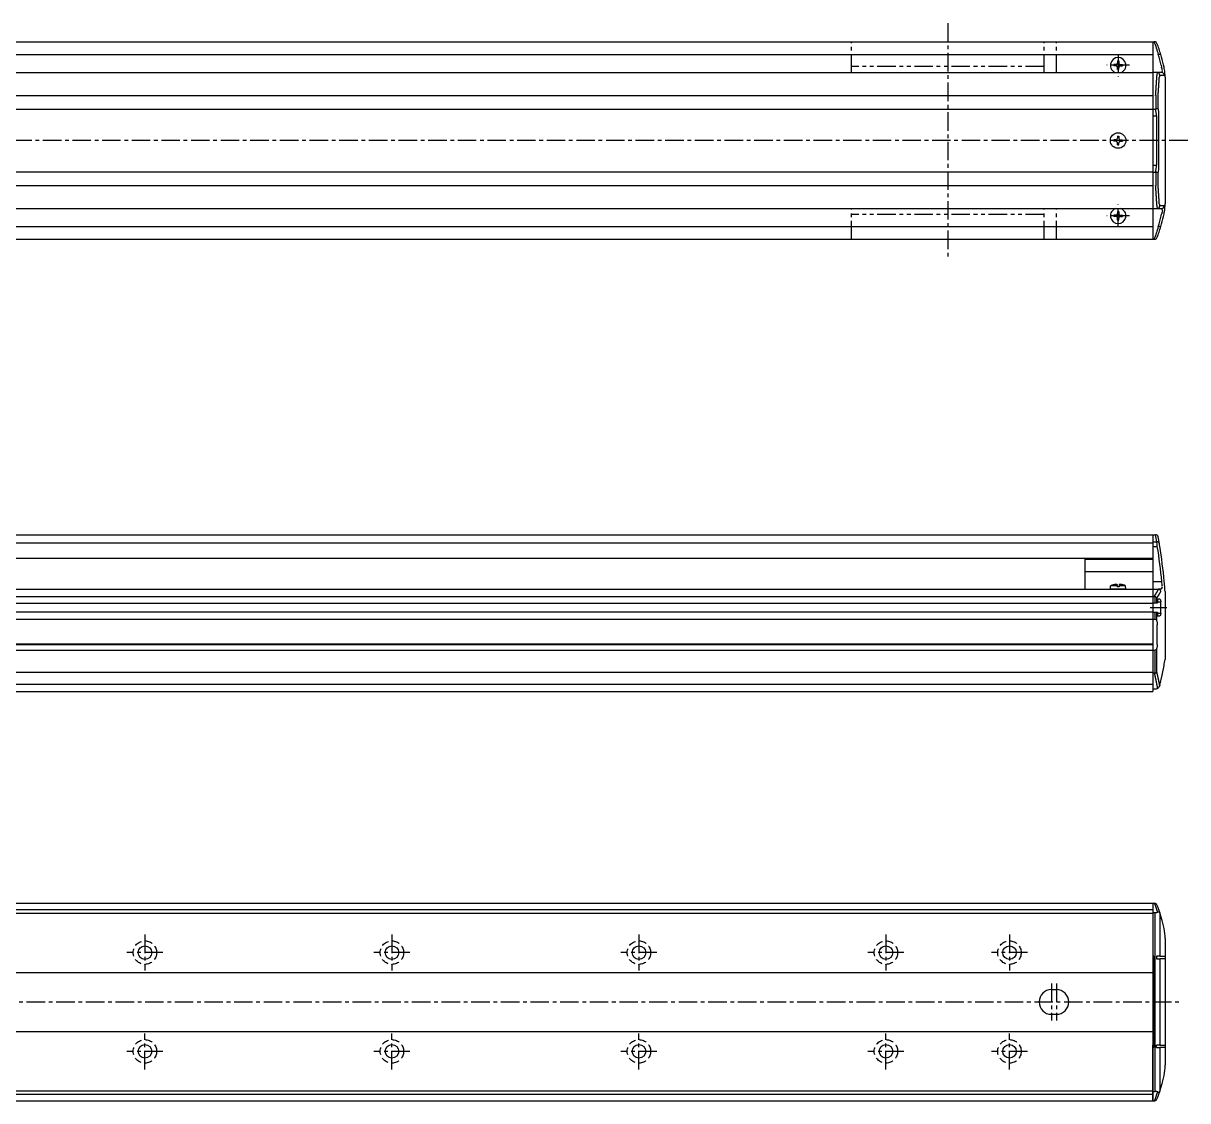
# Model space of a CAD drawing. Extents: x -693 to 250, y 35 to 506.
# Drawn here: x -221.7 to 249.7, y 69.3 to 505.8 of the extents above; entities that cross this region are included whole.
import ezdxf

# ---------------------------------------------------------------- set-up
doc = ezdxf.new("R2010")
doc.units = 0
for name, pattern in [('CENTER', [12, 7.5, -1.5, 1.5, -1.5]), ('DASHED', [4.5, 3, -1.5]), ('PHANTOM', [15, 7.5, -1.5, 1.5, -1.5, 1.5, -1.5])]:
    doc.linetypes.add(name, pattern=pattern)
doc.layers.get('0').update_dxf_attribs({"linetype": 'CONTINUOUS'})
doc.layers.add('CENTER', color=1, linetype='CENTER')

msp = doc.modelspace()

# ---------------------------------------------------------------- linework, layer by layer
at = {"color": 7, "linetype": 'CONTINUOUS'}
for p, q in [((-504.42, 498.26), (235.58, 498.26)), ((235.58, 498.26), (235.58, 418.26)), ((235.58, 498.26), (236.16, 498.26)), ((236.36, 498.26), (236.16, 498.26)), ((-258.42, 493.06), (235.58, 493.06)), ((221.33, 490.51), (221.33, 489.76)), ((221.33, 490.51), (221.83, 490.51)), ((221.83, 490.51), (221.83, 489.76)), ((237.97, 493.09), (237.82, 493.07)), ((-504.42, 485.76), (235.58, 485.76)), ((-258.42, 485.76), (235.58, 485.76)), ((219.83, 489.01), (219.83, 488.51)), ((220.58, 489.01), (219.83, 489.01)), ((220.58, 488.51), (219.83, 488.51)), ((221.33, 487.01), (221.33, 487.77)), ((221.33, 487.01), (221.83, 487.01)), ((221.83, 487.01), (221.83, 487.77)), ((222.57, 489.01), (223.33, 489.01)), ((222.57, 488.51), (223.33, 488.51)), ((223.33, 489.01), (223.33, 488.51)), ((239.25, 485.76), (235.58, 485.76)), ((238.97, 488.76), (239.18, 488.03)), ((240.16, 487.99), (239.94, 488.98)), ((240.48, 485.88), (240.48, 485.89)), ((238.41, 484.76), (240.24, 484.76)), ((240.58, 483.91), (240.58, 432.61)), ((-504.42, 476.53), (235.58, 476.53)), ((236.76, 476.51), (236.77, 476.51)), ((236.77, 476.51), (236.77, 471.02)), ((237.75, 471.6), (237.75, 476.34)), ((-504.42, 471), (235.58, 471)), ((235.58, 471.01), (236.66, 471.01)), ((235.58, 468.26), (237.09, 468.26)), ((236.77, 471.02), (236.66, 471.01)), ((237.09, 468.26), (237.09, 448.26)), ((238.08, 448.26), (238.08, 468.26)), ((219.83, 458.51), (219.83, 458.01)), ((220.58, 458.51), (219.83, 458.51)), ((220.58, 458.01), (219.83, 458.01)), ((221.33, 460.01), (221.33, 459.26)), ((221.33, 460.01), (221.83, 460.01)), ((221.33, 456.51), (221.33, 457.27)), ((221.83, 460.01), (221.83, 459.26)), ((221.83, 456.51), (221.83, 457.27)), ((222.57, 458.51), (223.33, 458.51)), ((222.57, 458.01), (223.33, 458.01)), ((223.33, 458.51), (223.33, 458.01)), ((221.33, 456.51), (221.83, 456.51)), ((235.58, 448.26), (237.09, 448.26)), ((-504.42, 445.53), (235.58, 445.53)), ((235.58, 445.51), (236.66, 445.51)), ((236.66, 445.51), (236.77, 445.51)), ((236.77, 445.51), (236.77, 440.01)), ((237.75, 440.19), (237.75, 444.92)), ((-504.42, 439.99), (235.58, 439.99)), ((236.77, 440.01), (236.76, 440.01)), ((-502.42, 430.76), (237.58, 430.76)), ((-258.42, 430.76), (235.58, 430.76)), ((221.33, 429.51), (221.33, 428.76)), ((221.33, 429.51), (221.83, 429.51)), ((221.83, 429.51), (221.83, 428.76)), ((235.58, 430.76), (239.25, 430.76)), ((240.24, 431.76), (238.41, 431.76)), ((240.48, 430.64), (240.48, 430.65)), ((219.83, 428.01), (219.83, 427.51)), ((220.58, 428.01), (219.83, 428.01)), ((220.58, 427.51), (219.83, 427.51)), ((221.33, 426.01), (221.33, 426.77)), ((221.33, 426.01), (221.83, 426.01)), ((221.83, 426.01), (221.83, 426.77)), ((222.57, 428.01), (223.33, 428.01)), ((222.57, 427.51), (223.33, 427.51)), ((223.33, 428.01), (223.33, 427.51)), ((238.97, 427.76), (239.18, 428.5)), ((239.94, 427.54), (240.16, 428.54)), ((-258.42, 423.46), (235.58, 423.46)), ((237.97, 423.44), (237.82, 423.46)), ((-504.42, 418.26), (235.58, 418.26)), ((235.58, 418.26), (236.16, 418.26)), ((236.16, 418.26), (236.36, 418.26)), ((-258.42, 298.59), (235.58, 298.59)), ((235.58, 298.59), (235.58, 236.09)), ((235.58, 298.59), (235.58, 289.09)), ((235.58, 298.59), (236.76, 298.59)), ((235.58, 298.59), (235.58, 289.09)), ((236.77, 298.59), (236.76, 298.59)), ((-258.42, 295.23), (235.58, 295.23)), ((235.58, 295.7), (237.27, 295.7)), ((235.58, 293.82), (237.43, 293.82)), ((-258.42, 289.09), (235.58, 289.09)), ((208.08, 289.09), (208.08, 276.59)), ((208.08, 288.62), (235.58, 288.62)), ((208.08, 283.63), (235.58, 283.63)), ((221.18, 278.48), (221.18, 277.49)), ((221.98, 278.48), (221.98, 277.49)), ((235.58, 279.59), (239.25, 279.59)), ((-504.42, 276.59), (235.58, 276.59)), ((-504.42, 273.59), (235.58, 273.59)), ((218.43, 276.59), (218.54, 277.89)), ((224.73, 276.59), (218.43, 276.59)), ((221.18, 277.89), (218.54, 277.89)), ((221.98, 277.49), (221.18, 277.49)), ((224.61, 277.89), (221.98, 277.89)), ((224.73, 276.59), (224.61, 277.89)), ((235.58, 276.59), (237.82, 276.59)), ((235.58, 276.59), (235.58, 235.09)), ((235.58, 273.59), (236.16, 273.59)), ((236.16, 273.59), (236.36, 273.57)), ((236.36, 273.57), (236.36, 270.99)), ((238.97, 276.59), (237.82, 276.59)), ((237.82, 276.59), (237.97, 276.58)), ((239.18, 276.68), (238.97, 276.59)), ((240.48, 276.91), (240.48, 276.89)), ((240.58, 275.59), (240.58, 248.09)), ((-504.42, 270.84), (235.58, 270.84)), ((235.58, 270.99), (237.55, 270.99)), ((237.29, 270.99), (237.29, 273.01)), ((238.49, 272.44), (237.55, 272.44)), ((237.55, 272.44), (237.55, 270.99)), ((237.55, 271.44), (238.81, 271.44)), ((238.81, 266.74), (238.81, 271.44)), ((-504.42, 267.34), (235.58, 267.34)), ((-504.42, 264.32), (235.58, 264.32)), ((235.58, 267.19), (237.55, 267.19)), ((235.58, 264.32), (236.36, 264.32)), ((236.36, 267.19), (236.36, 264.32)), ((237.29, 263.52), (237.29, 267.19)), ((237.55, 267.19), (237.55, 265.74)), ((237.55, 266.74), (238.81, 266.74)), ((237.55, 265.74), (238.49, 265.74)), ((237.43, 254.09), (237.43, 262.09)), ((-504.42, 254.39), (235.58, 254.39)), ((-504.42, 254.09), (235.58, 254.09)), ((-504.42, 251.85), (235.58, 251.85)), ((235.58, 251.85), (236.36, 251.85)), ((236.36, 251.85), (236.36, 242.59)), ((237.29, 242.85), (237.29, 252.65)), ((-504.42, 242.85), (235.58, 242.85)), ((235.58, 242.59), (236.31, 242.59)), ((236.36, 242.59), (236.31, 242.59)), ((-504.42, 238.09), (235.58, 238.09)), ((235.58, 236.09), (236.52, 236.09)), ((238.47, 237.62), (238.43, 237.48)), ((-504.42, 235.09), (235.58, 235.09)), ((-504.42, 149.3), (235.58, 149.3)), ((-504.42, 146.7), (235.58, 146.7)), ((235.58, 149.3), (235.58, 69.3)), ((235.58, 149.3), (235.58, 126.85)), ((235.58, 149.3), (236.31, 149.3)), ((236.31, 149.3), (236.36, 149.3)), ((-504.42, 145.3), (235.58, 145.3)), ((235.58, 145.55), (236.52, 145.55)), ((236.52, 73.05), (236.52, 145.55)), ((238.43, 145.51), (238.47, 145.38)), ((238.47, 145.38), (238.47, 127.8)), ((240.58, 134.95), (240.58, 83.65)), ((236.03, 127.8), (235.58, 127.8)), ((236.03, 127.8), (236.03, 90.8)), ((238.47, 127.8), (237.08, 127.8)), ((237.08, 127.8), (237.08, 126.8)), ((238.47, 127.8), (240.41, 127.8)), ((240.41, 127.8), (240.58, 127.75)), ((235.58, 126.85), (236.03, 126.85)), ((237.08, 126.8), (238.47, 126.8)), ((238.47, 126.8), (238.47, 91.8)), ((240.41, 126.8), (238.47, 126.8)), ((240.58, 126.74), (240.41, 126.8)), ((-504.42, 121.3), (235.58, 121.3)), ((194.58, 114.3), (196.58, 114.3)), ((194.58, 104.3), (196.58, 104.3)), ((-504.42, 97.3), (235.58, 97.3)), ((236.03, 91.76), (235.58, 91.75)), ((235.58, 69.3), (235.58, 91.75)), ((236.03, 90.8), (235.58, 90.8)), ((238.47, 91.8), (237.08, 91.8)), ((237.08, 90.8), (237.08, 91.8)), ((237.08, 90.8), (238.47, 90.8)), ((238.47, 91.8), (240.41, 91.8)), ((238.47, 90.8), (238.47, 73.22)), ((240.41, 90.8), (238.47, 90.8)), ((240.41, 91.8), (240.58, 91.86)), ((240.58, 90.86), (240.41, 90.8)), ((-504.42, 73.3), (235.58, 73.3)), ((-504.42, 71.9), (235.58, 71.9)), ((235.58, 73.05), (236.52, 73.05)), ((238.47, 73.22), (238.43, 73.09)), ((-504.42, 69.3), (235.58, 69.3)), ((235.58, 69.3), (236.31, 69.3)), ((236.36, 69.3), (236.31, 69.3))]:
    msp.add_line(p, q, dxfattribs=at)
at = {"color": 3, "linetype": 'PHANTOM'}
for p, q in [((113.58, 485.76), (113.58, 498.26)), ((191.58, 485.76), (191.58, 498.26)), ((196.58, 485.76), (196.58, 498.26)), ((191.58, 488.26), (113.58, 488.26)), ((113.58, 418.26), (113.58, 430.76)), ((191.58, 418.26), (191.58, 430.76)), ((196.58, 418.26), (196.58, 430.76)), ((191.58, 428.26), (113.58, 428.26))]:
    msp.add_line(p, q, dxfattribs=at)
at = {"color": 7, "linetype": 'CONTINUOUS'}
for points in [[(238.86, 493.09), (238.86, 493.09), (238.85, 493.11), (238.74, 493.17), (238.54, 493.18), (238.28, 493.15), (237.97, 493.09)], [(239.48, 486.57), (239.39, 487.13), (239.18, 488.03)], [(239.48, 429.96), (239.39, 429.4), (239.18, 428.5)], [(238.86, 423.44), (238.86, 423.44), (238.85, 423.42), (238.74, 423.36), (238.54, 423.35), (238.28, 423.38), (237.97, 423.44)], [(237.43, 293.82), (237.39, 294.24), (237.34, 294.87), (237.3, 295.37), (237.27, 295.7)], [(239.18, 276.68), (239.39, 277.07), (239.48, 277.54)], [(238.49, 272.44), (238.5, 272.44), (238.61, 272.37), (238.7, 272.2), (238.76, 271.96), (238.8, 271.66), (238.81, 271.44)], [(238.81, 266.74), (238.81, 266.64), (238.78, 266.32), (238.72, 266.03), (238.63, 265.83), (238.52, 265.74), (238.49, 265.74)], [(237.29, 263.52), (237.37, 263.03), (237.43, 262.09)], [(237.43, 254.09), (237.41, 253.54), (237.29, 252.65)], [(238.47, 237.62), (239.38, 241.71), (240.16, 245.67)], [(238.43, 145.51), (238.38, 145.61), (238.23, 145.74), (237.98, 145.8), (237.58, 145.73)], [(240.16, 139.03), (239.38, 142.3), (238.47, 145.38)], [(238.47, 73.22), (239.38, 76.31), (240.16, 79.58)], [(237.58, 72.88), (237.79, 72.82), (238.1, 72.82), (238.32, 72.92), (238.43, 73.09)]]:
    msp.add_lwpolyline(points, dxfattribs=at)
for points in [[(236.76, 476.51, 0), (236.76, 476.58, 0), (236.77, 476.64, 0), (236.77, 476.7, 0), (236.77, 476.76, 0), (236.78, 476.82, 0), (236.78, 476.89, 0), (236.79, 476.95, 0), (236.79, 477.01, 0), (236.79, 477.07, 0), (236.8, 477.13, 0), (236.8, 477.19, 0), (236.81, 477.26, 0), (236.81, 477.32, 0), (236.82, 477.38, 0), (236.82, 477.44, 0), (236.82, 477.5, 0), (236.83, 477.57, 0), (236.83, 477.63, 0), (236.84, 477.69, 0), (236.84, 477.75, 0), (236.84, 477.81, 0), (236.85, 477.88, 0), (236.85, 477.94, 0), (236.86, 478, 0), (236.86, 478.06, 0), (236.87, 478.12, 0), (236.87, 478.19, 0), (236.87, 478.25, 0), (236.88, 478.31, 0), (236.88, 478.37, 0), (236.89, 478.43, 0), (236.89, 478.5, 0), (236.89, 478.56, 0), (236.9, 478.62, 0), (236.9, 478.68, 0), (236.91, 478.74, 0), (236.91, 478.81, 0), (236.91, 478.87, 0), (236.92, 478.93, 0), (236.92, 478.99, 0), (236.93, 479.05, 0), (236.93, 479.12, 0), (236.94, 479.18, 0), (236.94, 479.24, 0), (236.94, 479.3, 0), (236.95, 479.36, 0), (236.95, 479.42, 0), (236.96, 479.49, 0), (236.96, 479.55, 0), (236.96, 479.61, 0), (236.97, 479.67, 0), (236.97, 479.74, 0), (236.97, 479.8, 0), (236.98, 479.86, 0), (236.98, 479.92, 0), (236.99, 479.98, 0), (236.99, 480.05, 0), (237, 480.11, 0), (237, 480.17, 0), (237, 480.23, 0), (237.01, 480.29, 0), (237.01, 480.36, 0), (237.01, 480.42, 0), (237.02, 480.48, 0), (237.02, 480.54, 0), (237.03, 480.6, 0), (237.03, 480.67, 0), (237.03, 480.73, 0), (237.04, 480.79, 0), (237.04, 480.85, 0), (237.05, 480.91, 0), (237.05, 480.98, 0), (237.06, 481.04, 0), (237.06, 481.1, 0), (237.06, 481.16, 0), (237.07, 481.22, 0), (237.07, 481.29, 0), (237.07, 481.35, 0), (237.08, 481.41, 0), (237.08, 481.47, 0), (237.09, 481.53, 0), (237.09, 481.59, 0), (237.09, 481.66, 0), (237.1, 481.72, 0), (237.1, 481.78, 0), (237.11, 481.84, 0), (237.11, 481.9, 0), (237.11, 481.97, 0), (237.12, 482.03, 0), (237.12, 482.09, 0), (237.13, 482.15, 0), (237.13, 482.21, 0), (237.13, 482.28, 0), (237.14, 482.34, 0), (237.14, 482.4, 0), (237.15, 482.46, 0), (237.15, 482.52, 0), (237.15, 482.59, 0), (237.16, 482.65, 0), (237.16, 482.71, 0), (237.16, 482.77, 0), (237.17, 482.83, 0), (237.17, 482.9, 0), (237.18, 482.96, 0), (237.18, 483.02, 0), (237.19, 483.08, 0), (237.19, 483.14, 0), (237.19, 483.21, 0), (237.2, 483.27, 0), (237.2, 483.33, 0), (237.2, 483.39, 0), (237.21, 483.45, 0), (237.21, 483.52, 0), (237.22, 483.58, 0), (237.22, 483.64, 0), (237.22, 483.7, 0), (237.23, 483.77, 0), (237.23, 483.83, 0), (237.24, 483.89, 0), (237.24, 483.95, 0), (237.24, 484.01, 0), (237.25, 484.08, 0), (237.25, 484.14, 0), (237.25, 484.2, 0), (237.26, 484.26, 0), (237.26, 484.32, 0), (237.27, 484.39, 0), (237.27, 484.45, 0)], [(237.75, 476.34, 0), (237.76, 476.4, 0), (237.76, 476.46, 0), (237.76, 476.52, 0), (237.77, 476.58, 0), (237.77, 476.64, 0), (237.78, 476.7, 0), (237.78, 476.76, 0), (237.78, 476.82, 0), (237.79, 476.88, 0), (237.79, 476.94, 0), (237.8, 477, 0), (237.8, 477.06, 0), (237.81, 477.13, 0), (237.81, 477.19, 0), (237.81, 477.25, 0), (237.82, 477.31, 0), (237.82, 477.37, 0), (237.83, 477.43, 0), (237.83, 477.49, 0), (237.83, 477.55, 0), (237.84, 477.61, 0), (237.84, 477.67, 0), (237.85, 477.73, 0), (237.85, 477.79, 0), (237.85, 477.85, 0), (237.86, 477.91, 0), (237.86, 477.97, 0), (237.87, 478.04, 0), (237.87, 478.1, 0), (237.87, 478.16, 0), (237.88, 478.22, 0), (237.88, 478.28, 0), (237.89, 478.34, 0), (237.89, 478.4, 0), (237.89, 478.46, 0), (237.9, 478.52, 0), (237.9, 478.58, 0), (237.91, 478.64, 0), (237.91, 478.7, 0), (237.91, 478.76, 0), (237.92, 478.82, 0), (237.92, 478.88, 0), (237.93, 478.94, 0), (237.93, 479.01, 0), (237.93, 479.07, 0), (237.94, 479.13, 0), (237.94, 479.19, 0), (237.95, 479.25, 0), (237.95, 479.31, 0), (237.95, 479.37, 0), (237.96, 479.43, 0), (237.96, 479.49, 0), (237.97, 479.55, 0), (237.97, 479.61, 0), (237.97, 479.67, 0), (237.98, 479.73, 0), (237.98, 479.8, 0), (237.99, 479.86, 0), (237.99, 479.92, 0), (237.99, 479.98, 0), (238, 480.04, 0), (238, 480.1, 0), (238, 480.16, 0), (238.01, 480.22, 0), (238.01, 480.28, 0), (238.02, 480.34, 0), (238.02, 480.4, 0), (238.03, 480.46, 0), (238.03, 480.52, 0), (238.03, 480.58, 0), (238.04, 480.64, 0), (238.04, 480.7, 0), (238.04, 480.77, 0), (238.05, 480.83, 0), (238.05, 480.89, 0), (238.06, 480.95, 0), (238.06, 481.01, 0), (238.06, 481.07, 0), (238.07, 481.13, 0), (238.07, 481.19, 0), (238.08, 481.25, 0), (238.08, 481.31, 0), (238.08, 481.37, 0), (238.09, 481.43, 0), (238.09, 481.49, 0), (238.09, 481.55, 0), (238.1, 481.62, 0), (238.1, 481.68, 0), (238.11, 481.74, 0), (238.11, 481.8, 0), (238.12, 481.86, 0), (238.12, 481.92, 0), (238.12, 481.98, 0), (238.13, 482.04, 0), (238.13, 482.1, 0), (238.13, 482.16, 0), (238.14, 482.22, 0), (238.14, 482.28, 0), (238.15, 482.35, 0), (238.15, 482.4, 0), (238.15, 482.47, 0), (238.16, 482.53, 0), (238.16, 482.59, 0), (238.16, 482.65, 0), (238.17, 482.71, 0), (238.17, 482.77, 0), (238.18, 482.83, 0), (238.18, 482.89, 0), (238.18, 482.95, 0), (238.19, 483.01, 0), (238.19, 483.07, 0), (238.19, 483.13, 0), (238.2, 483.19, 0), (238.2, 483.26, 0), (238.21, 483.32, 0), (238.21, 483.38, 0), (238.21, 483.44, 0), (238.22, 483.5, 0), (238.22, 483.56, 0), (238.23, 483.62, 0), (238.23, 483.68, 0), (238.23, 483.74, 0), (238.24, 483.8, 0), (238.24, 483.86, 0), (238.25, 483.92, 0), (238.25, 483.99, 0), (238.25, 484.05, 0), (238.26, 484.11, 0)], [(237.27, 432.08, 0), (237.27, 432.14, 0), (237.26, 432.2, 0), (237.26, 432.27, 0), (237.25, 432.33, 0), (237.25, 432.39, 0), (237.25, 432.45, 0), (237.24, 432.51, 0), (237.24, 432.58, 0), (237.24, 432.64, 0), (237.23, 432.7, 0), (237.23, 432.76, 0), (237.22, 432.82, 0), (237.22, 432.89, 0), (237.22, 432.95, 0), (237.21, 433.01, 0), (237.21, 433.07, 0), (237.2, 433.13, 0), (237.2, 433.2, 0), (237.2, 433.26, 0), (237.19, 433.32, 0), (237.19, 433.38, 0), (237.19, 433.44, 0), (237.18, 433.51, 0), (237.18, 433.57, 0), (237.17, 433.63, 0), (237.17, 433.69, 0), (237.16, 433.76, 0), (237.16, 433.82, 0), (237.16, 433.88, 0), (237.15, 433.94, 0), (237.15, 434, 0), (237.15, 434.07, 0), (237.14, 434.13, 0), (237.14, 434.19, 0), (237.13, 434.25, 0), (237.13, 434.31, 0), (237.13, 434.38, 0), (237.12, 434.44, 0), (237.12, 434.5, 0), (237.11, 434.56, 0), (237.11, 434.62, 0), (237.11, 434.69, 0), (237.1, 434.75, 0), (237.1, 434.81, 0), (237.09, 434.87, 0), (237.09, 434.93, 0), (237.09, 435, 0), (237.08, 435.06, 0), (237.08, 435.12, 0), (237.07, 435.18, 0), (237.07, 435.24, 0), (237.07, 435.31, 0), (237.06, 435.37, 0), (237.06, 435.43, 0), (237.06, 435.49, 0), (237.05, 435.55, 0), (237.05, 435.62, 0), (237.04, 435.68, 0), (237.04, 435.74, 0), (237.03, 435.8, 0), (237.03, 435.86, 0), (237.03, 435.93, 0), (237.02, 435.99, 0), (237.02, 436.05, 0), (237.01, 436.11, 0), (237.01, 436.17, 0), (237.01, 436.24, 0), (237, 436.3, 0), (237, 436.36, 0), (237, 436.42, 0), (236.99, 436.48, 0), (236.99, 436.55, 0), (236.98, 436.61, 0), (236.98, 436.67, 0), (236.97, 436.73, 0), (236.97, 436.79, 0), (236.97, 436.86, 0), (236.96, 436.92, 0), (236.96, 436.98, 0), (236.96, 437.04, 0), (236.95, 437.1, 0), (236.95, 437.17, 0), (236.94, 437.23, 0), (236.94, 437.29, 0), (236.94, 437.35, 0), (236.93, 437.41, 0), (236.93, 437.48, 0), (236.92, 437.54, 0), (236.92, 437.6, 0), (236.91, 437.66, 0), (236.91, 437.72, 0), (236.91, 437.79, 0), (236.9, 437.85, 0), (236.9, 437.91, 0), (236.89, 437.97, 0), (236.89, 438.03, 0), (236.89, 438.1, 0), (236.88, 438.16, 0), (236.88, 438.22, 0), (236.87, 438.28, 0), (236.87, 438.34, 0), (236.87, 438.4, 0), (236.86, 438.47, 0), (236.86, 438.53, 0), (236.85, 438.59, 0), (236.85, 438.65, 0), (236.84, 438.71, 0), (236.84, 438.78, 0), (236.84, 438.84, 0), (236.83, 438.9, 0), (236.83, 438.96, 0), (236.82, 439.02, 0), (236.82, 439.09, 0), (236.82, 439.15, 0), (236.81, 439.21, 0), (236.81, 439.27, 0), (236.8, 439.33, 0), (236.8, 439.39, 0), (236.79, 439.46, 0), (236.79, 439.52, 0), (236.79, 439.58, 0), (236.78, 439.64, 0), (236.78, 439.7, 0), (236.77, 439.77, 0), (236.77, 439.83, 0), (236.77, 439.89, 0), (236.76, 439.95, 0), (236.76, 440.01, 0)], [(238.26, 432.42, 0), (238.25, 432.48, 0), (238.25, 432.54, 0), (238.25, 432.61, 0), (238.24, 432.66, 0), (238.24, 432.73, 0), (238.23, 432.79, 0), (238.23, 432.85, 0), (238.23, 432.91, 0), (238.22, 432.97, 0), (238.22, 433.03, 0), (238.21, 433.09, 0), (238.21, 433.15, 0), (238.21, 433.21, 0), (238.2, 433.27, 0), (238.2, 433.33, 0), (238.19, 433.39, 0), (238.19, 433.45, 0), (238.19, 433.52, 0), (238.18, 433.58, 0), (238.18, 433.64, 0), (238.18, 433.7, 0), (238.17, 433.76, 0), (238.17, 433.82, 0), (238.16, 433.88, 0), (238.16, 433.94, 0), (238.16, 434, 0), (238.15, 434.06, 0), (238.15, 434.12, 0), (238.15, 434.18, 0), (238.14, 434.25, 0), (238.14, 434.31, 0), (238.13, 434.37, 0), (238.13, 434.43, 0), (238.13, 434.49, 0), (238.12, 434.55, 0), (238.12, 434.61, 0), (238.12, 434.67, 0), (238.11, 434.73, 0), (238.11, 434.79, 0), (238.1, 434.85, 0), (238.1, 434.91, 0), (238.09, 434.97, 0), (238.09, 435.03, 0), (238.09, 435.1, 0), (238.08, 435.16, 0), (238.08, 435.22, 0), (238.08, 435.28, 0), (238.07, 435.34, 0), (238.07, 435.4, 0), (238.06, 435.46, 0), (238.06, 435.52, 0), (238.06, 435.58, 0), (238.05, 435.64, 0), (238.05, 435.7, 0), (238.04, 435.76, 0), (238.04, 435.82, 0), (238.04, 435.88, 0), (238.03, 435.94, 0), (238.03, 436, 0), (238.03, 436.07, 0), (238.02, 436.13, 0), (238.02, 436.19, 0), (238.01, 436.25, 0), (238.01, 436.31, 0), (238, 436.37, 0), (238, 436.43, 0), (238, 436.49, 0), (237.99, 436.55, 0), (237.99, 436.61, 0), (237.99, 436.67, 0), (237.98, 436.73, 0), (237.98, 436.79, 0), (237.97, 436.85, 0), (237.97, 436.92, 0), (237.97, 436.98, 0), (237.96, 437.04, 0), (237.96, 437.1, 0), (237.95, 437.16, 0), (237.95, 437.22, 0), (237.95, 437.28, 0), (237.94, 437.34, 0), (237.94, 437.4, 0), (237.93, 437.46, 0), (237.93, 437.52, 0), (237.93, 437.58, 0), (237.92, 437.64, 0), (237.92, 437.7, 0), (237.91, 437.76, 0), (237.91, 437.83, 0), (237.91, 437.89, 0), (237.9, 437.95, 0), (237.9, 438.01, 0), (237.89, 438.07, 0), (237.89, 438.13, 0), (237.89, 438.19, 0), (237.88, 438.25, 0), (237.88, 438.31, 0), (237.87, 438.37, 0), (237.87, 438.43, 0), (237.87, 438.49, 0), (237.86, 438.55, 0), (237.86, 438.61, 0), (237.85, 438.68, 0), (237.85, 438.74, 0), (237.85, 438.8, 0), (237.84, 438.86, 0), (237.84, 438.92, 0), (237.83, 438.98, 0), (237.83, 439.04, 0), (237.83, 439.1, 0), (237.82, 439.16, 0), (237.82, 439.22, 0), (237.81, 439.28, 0), (237.81, 439.34, 0), (237.81, 439.4, 0), (237.8, 439.46, 0), (237.8, 439.52, 0), (237.79, 439.58, 0), (237.79, 439.64, 0), (237.78, 439.71, 0), (237.78, 439.77, 0), (237.78, 439.83, 0), (237.77, 439.89, 0), (237.77, 439.95, 0), (237.76, 440.01, 0), (237.76, 440.07, 0), (237.76, 440.13, 0), (237.75, 440.19, 0)], [(221.18, 278.48, 0), (221.16, 278.48, 0), (221.13, 278.48, 0), (221.11, 278.47, 0), (221.09, 278.47, 0), (221.07, 278.47, 0), (221.05, 278.47, 0), (221.03, 278.47, 0), (221.01, 278.47, 0), (220.99, 278.46, 0), (220.97, 278.46, 0), (220.94, 278.46, 0), (220.92, 278.46, 0), (220.9, 278.46, 0), (220.88, 278.46, 0), (220.86, 278.45, 0), (220.84, 278.45, 0), (220.82, 278.45, 0), (220.8, 278.45, 0), (220.78, 278.45, 0), (220.75, 278.44, 0), (220.73, 278.44, 0), (220.71, 278.44, 0), (220.69, 278.44, 0), (220.67, 278.44, 0), (220.65, 278.43, 0), (220.63, 278.43, 0), (220.61, 278.43, 0), (220.59, 278.43, 0), (220.56, 278.42, 0), (220.54, 278.42, 0), (220.52, 278.42, 0), (220.5, 278.41, 0), (220.48, 278.41, 0), (220.46, 278.41, 0), (220.44, 278.4, 0), (220.42, 278.4, 0), (220.4, 278.4, 0), (220.38, 278.4, 0), (220.35, 278.39, 0), (220.33, 278.39, 0), (220.31, 278.39, 0), (220.29, 278.38, 0), (220.27, 278.38, 0), (220.25, 278.38, 0), (220.23, 278.37, 0), (220.21, 278.37, 0), (220.19, 278.37, 0), (220.17, 278.36, 0), (220.15, 278.36, 0), (220.12, 278.35, 0), (220.1, 278.35, 0), (220.08, 278.35, 0), (220.06, 278.34, 0), (220.04, 278.34, 0), (220.02, 278.33, 0), (220, 278.33, 0), (219.98, 278.32, 0), (219.96, 278.32, 0), (219.94, 278.32, 0), (219.92, 278.31, 0), (219.9, 278.31, 0), (219.88, 278.3, 0), (219.85, 278.3, 0), (219.83, 278.29, 0), (219.81, 278.29, 0), (219.79, 278.29, 0), (219.77, 278.28, 0), (219.75, 278.27, 0), (219.73, 278.27, 0), (219.71, 278.26, 0), (219.69, 278.26, 0), (219.67, 278.25, 0), (219.65, 278.25, 0), (219.63, 278.25, 0), (219.61, 278.24, 0), (219.59, 278.24, 0), (219.57, 278.23, 0), (219.54, 278.22, 0), (219.53, 278.22, 0), (219.5, 278.21, 0), (219.48, 278.21, 0), (219.46, 278.2, 0), (219.44, 278.2, 0), (219.42, 278.19, 0), (219.4, 278.19, 0), (219.38, 278.18, 0), (219.36, 278.17, 0), (219.34, 278.17, 0), (219.32, 278.16, 0), (219.3, 278.15, 0), (219.28, 278.15, 0), (219.26, 278.14, 0), (219.24, 278.14, 0), (219.22, 278.13, 0), (219.2, 278.12, 0), (219.18, 278.12, 0), (219.16, 278.11, 0), (219.14, 278.11, 0), (219.12, 278.1, 0), (219.1, 278.09, 0), (219.08, 278.09, 0), (219.06, 278.08, 0), (219.04, 278.07, 0), (219.02, 278.06, 0), (219, 278.06, 0), (218.98, 278.05, 0), (218.96, 278.05, 0), (218.94, 278.04, 0), (218.92, 278.03, 0), (218.9, 278.02, 0), (218.88, 278.02, 0), (218.86, 278.01, 0), (218.84, 278, 0), (218.82, 278, 0), (218.8, 277.99, 0), (218.78, 277.98, 0), (218.76, 277.97, 0), (218.74, 277.96, 0), (218.72, 277.96, 0), (218.7, 277.95, 0), (218.68, 277.94, 0), (218.66, 277.93, 0), (218.64, 277.93, 0), (218.62, 277.92, 0), (218.6, 277.91, 0), (218.58, 277.9, 0), (218.56, 277.89, 0), (218.54, 277.89, 0)], [(224.61, 277.89, 0), (224.59, 277.89, 0), (224.57, 277.9, 0), (224.55, 277.91, 0), (224.53, 277.92, 0), (224.51, 277.93, 0), (224.5, 277.93, 0), (224.47, 277.94, 0), (224.46, 277.95, 0), (224.44, 277.96, 0), (224.42, 277.96, 0), (224.4, 277.97, 0), (224.38, 277.98, 0), (224.36, 277.99, 0), (224.34, 278, 0), (224.32, 278, 0), (224.3, 278.01, 0), (224.28, 278.02, 0), (224.26, 278.02, 0), (224.24, 278.03, 0), (224.22, 278.04, 0), (224.2, 278.05, 0), (224.18, 278.05, 0), (224.16, 278.06, 0), (224.14, 278.06, 0), (224.12, 278.07, 0), (224.1, 278.08, 0), (224.08, 278.09, 0), (224.06, 278.09, 0), (224.04, 278.1, 0), (224.02, 278.11, 0), (224, 278.11, 0), (223.97, 278.12, 0), (223.96, 278.12, 0), (223.94, 278.13, 0), (223.91, 278.14, 0), (223.89, 278.14, 0), (223.87, 278.15, 0), (223.85, 278.15, 0), (223.83, 278.16, 0), (223.81, 278.17, 0), (223.79, 278.17, 0), (223.77, 278.18, 0), (223.75, 278.19, 0), (223.73, 278.19, 0), (223.71, 278.2, 0), (223.69, 278.2, 0), (223.67, 278.21, 0), (223.65, 278.21, 0), (223.63, 278.22, 0), (223.61, 278.22, 0), (223.59, 278.23, 0), (223.57, 278.24, 0), (223.55, 278.24, 0), (223.53, 278.25, 0), (223.51, 278.25, 0), (223.49, 278.25, 0), (223.47, 278.26, 0), (223.44, 278.26, 0), (223.42, 278.27, 0), (223.4, 278.27, 0), (223.38, 278.28, 0), (223.36, 278.29, 0), (223.34, 278.29, 0), (223.32, 278.29, 0), (223.3, 278.3, 0), (223.28, 278.3, 0), (223.26, 278.31, 0), (223.24, 278.31, 0), (223.22, 278.32, 0), (223.2, 278.32, 0), (223.18, 278.32, 0), (223.15, 278.33, 0), (223.13, 278.33, 0), (223.11, 278.34, 0), (223.09, 278.34, 0), (223.07, 278.35, 0), (223.05, 278.35, 0), (223.03, 278.35, 0), (223.01, 278.36, 0), (222.99, 278.36, 0), (222.97, 278.37, 0), (222.95, 278.37, 0), (222.93, 278.37, 0), (222.9, 278.38, 0), (222.88, 278.38, 0), (222.86, 278.38, 0), (222.84, 278.39, 0), (222.82, 278.39, 0), (222.8, 278.39, 0), (222.78, 278.4, 0), (222.76, 278.4, 0), (222.74, 278.4, 0), (222.72, 278.4, 0), (222.69, 278.41, 0), (222.67, 278.41, 0), (222.65, 278.41, 0), (222.63, 278.42, 0), (222.61, 278.42, 0), (222.59, 278.42, 0), (222.57, 278.43, 0), (222.55, 278.43, 0), (222.53, 278.43, 0), (222.5, 278.43, 0), (222.48, 278.44, 0), (222.46, 278.44, 0), (222.44, 278.44, 0), (222.42, 278.44, 0), (222.4, 278.44, 0), (222.38, 278.45, 0), (222.36, 278.45, 0), (222.34, 278.45, 0), (222.31, 278.45, 0), (222.29, 278.45, 0), (222.27, 278.46, 0), (222.25, 278.46, 0), (222.23, 278.46, 0), (222.21, 278.46, 0), (222.19, 278.46, 0), (222.17, 278.46, 0), (222.15, 278.47, 0), (222.12, 278.47, 0), (222.1, 278.47, 0), (222.08, 278.47, 0), (222.06, 278.47, 0), (222.04, 278.47, 0), (222.02, 278.48, 0), (222, 278.48, 0), (221.98, 278.48, 0)], [(236.16, 273.59, 0), (236.18, 273.61, 0), (236.19, 273.63, 0), (236.21, 273.66, 0), (236.22, 273.68, 0), (236.24, 273.7, 0), (236.26, 273.73, 0), (236.27, 273.75, 0), (236.29, 273.77, 0), (236.3, 273.79, 0), (236.32, 273.82, 0), (236.34, 273.84, 0), (236.35, 273.86, 0), (236.37, 273.89, 0), (236.38, 273.91, 0), (236.4, 273.93, 0), (236.41, 273.95, 0), (236.43, 273.98, 0), (236.44, 274, 0), (236.46, 274.02, 0), (236.47, 274.05, 0), (236.49, 274.07, 0), (236.51, 274.09, 0), (236.52, 274.12, 0), (236.54, 274.14, 0), (236.55, 274.16, 0), (236.57, 274.19, 0), (236.58, 274.21, 0), (236.6, 274.23, 0), (236.61, 274.26, 0), (236.63, 274.28, 0), (236.64, 274.3, 0), (236.66, 274.32, 0), (236.67, 274.35, 0), (236.69, 274.37, 0), (236.7, 274.39, 0), (236.72, 274.42, 0), (236.73, 274.44, 0), (236.75, 274.46, 0), (236.76, 274.49, 0), (236.78, 274.51, 0), (236.79, 274.53, 0), (236.81, 274.56, 0), (236.82, 274.58, 0), (236.84, 274.6, 0), (236.85, 274.63, 0), (236.87, 274.65, 0), (236.88, 274.67, 0), (236.9, 274.7, 0), (236.91, 274.72, 0), (236.92, 274.74, 0), (236.94, 274.77, 0), (236.95, 274.79, 0), (236.97, 274.81, 0), (236.98, 274.84, 0), (237, 274.86, 0), (237.01, 274.88, 0), (237.03, 274.91, 0), (237.04, 274.93, 0), (237.05, 274.95, 0), (237.07, 274.98, 0), (237.08, 275, 0), (237.1, 275.02, 0), (237.11, 275.05, 0), (237.12, 275.07, 0), (237.14, 275.09, 0), (237.15, 275.12, 0), (237.17, 275.14, 0), (237.18, 275.16, 0), (237.19, 275.19, 0), (237.21, 275.21, 0), (237.22, 275.23, 0), (237.24, 275.26, 0), (237.25, 275.28, 0), (237.26, 275.3, 0), (237.28, 275.33, 0), (237.29, 275.35, 0), (237.31, 275.37, 0), (237.32, 275.4, 0), (237.33, 275.42, 0), (237.35, 275.44, 0), (237.36, 275.47, 0), (237.37, 275.49, 0), (237.39, 275.51, 0), (237.4, 275.54, 0), (237.41, 275.56, 0), (237.43, 275.58, 0), (237.44, 275.61, 0), (237.46, 275.63, 0), (237.47, 275.65, 0), (237.48, 275.68, 0), (237.5, 275.7, 0), (237.51, 275.73, 0), (237.52, 275.75, 0), (237.53, 275.77, 0), (237.55, 275.8, 0), (237.56, 275.82, 0), (237.57, 275.84, 0), (237.59, 275.87, 0), (237.6, 275.89, 0), (237.61, 275.91, 0), (237.63, 275.94, 0), (237.64, 275.96, 0), (237.65, 275.99, 0), (237.66, 276.01, 0), (237.68, 276.03, 0), (237.69, 276.06, 0), (237.7, 276.08, 0), (237.72, 276.1, 0), (237.73, 276.13, 0), (237.74, 276.15, 0), (237.75, 276.17, 0), (237.77, 276.2, 0), (237.78, 276.22, 0), (237.79, 276.25, 0), (237.81, 276.27, 0), (237.82, 276.29, 0), (237.83, 276.32, 0), (237.84, 276.34, 0), (237.86, 276.36, 0), (237.87, 276.39, 0), (237.88, 276.41, 0), (237.89, 276.43, 0), (237.91, 276.46, 0), (237.92, 276.48, 0), (237.93, 276.5, 0), (237.94, 276.53, 0), (237.96, 276.55, 0), (237.97, 276.58, 0)], [(237.29, 273.01, 0), (237.3, 273.03, 0), (237.32, 273.05, 0), (237.33, 273.07, 0), (237.34, 273.09, 0), (237.36, 273.11, 0), (237.37, 273.13, 0), (237.39, 273.15, 0), (237.4, 273.17, 0), (237.41, 273.19, 0), (237.43, 273.21, 0), (237.44, 273.23, 0), (237.45, 273.25, 0), (237.47, 273.27, 0), (237.48, 273.29, 0), (237.49, 273.31, 0), (237.51, 273.33, 0), (237.52, 273.35, 0), (237.53, 273.37, 0), (237.55, 273.39, 0), (237.56, 273.41, 0), (237.57, 273.43, 0), (237.59, 273.45, 0), (237.6, 273.47, 0), (237.61, 273.49, 0), (237.63, 273.51, 0), (237.64, 273.53, 0), (237.65, 273.55, 0), (237.66, 273.57, 0), (237.68, 273.59, 0), (237.69, 273.61, 0), (237.7, 273.63, 0), (237.72, 273.65, 0), (237.73, 273.67, 0), (237.74, 273.69, 0), (237.76, 273.71, 0), (237.77, 273.73, 0), (237.78, 273.75, 0), (237.79, 273.77, 0), (237.81, 273.79, 0), (237.82, 273.81, 0), (237.83, 273.83, 0), (237.85, 273.85, 0), (237.86, 273.87, 0), (237.87, 273.89, 0), (237.88, 273.91, 0), (237.9, 273.93, 0), (237.91, 273.95, 0), (237.92, 273.97, 0), (237.93, 273.99, 0), (237.95, 274.01, 0), (237.96, 274.03, 0), (237.97, 274.05, 0), (237.99, 274.07, 0), (238, 274.09, 0), (238.01, 274.11, 0), (238.02, 274.13, 0), (238.03, 274.15, 0), (238.05, 274.17, 0), (238.06, 274.19, 0), (238.07, 274.21, 0), (238.08, 274.23, 0), (238.1, 274.25, 0), (238.11, 274.27, 0), (238.12, 274.29, 0), (238.13, 274.31, 0), (238.15, 274.33, 0), (238.16, 274.35, 0), (238.17, 274.37, 0), (238.18, 274.39, 0), (238.19, 274.41, 0), (238.21, 274.43, 0), (238.22, 274.45, 0), (238.23, 274.47, 0), (238.24, 274.49, 0), (238.25, 274.51, 0), (238.27, 274.53, 0), (238.28, 274.55, 0), (238.29, 274.57, 0), (238.3, 274.59, 0), (238.31, 274.61, 0), (238.33, 274.63, 0), (238.34, 274.65, 0), (238.35, 274.67, 0), (238.36, 274.69, 0), (238.37, 274.71, 0), (238.38, 274.73, 0), (238.4, 274.75, 0), (238.41, 274.77, 0), (238.42, 274.79, 0), (238.43, 274.81, 0), (238.44, 274.83, 0), (238.46, 274.86, 0), (238.47, 274.88, 0), (238.48, 274.89, 0), (238.49, 274.92, 0), (238.5, 274.94, 0), (238.51, 274.96, 0), (238.53, 274.98, 0), (238.54, 275, 0), (238.55, 275.02, 0), (238.56, 275.04, 0), (238.57, 275.06, 0), (238.58, 275.08, 0), (238.59, 275.1, 0), (238.6, 275.12, 0), (238.62, 275.14, 0), (238.63, 275.16, 0), (238.64, 275.18, 0), (238.65, 275.2, 0), (238.66, 275.22, 0), (238.67, 275.24, 0), (238.68, 275.26, 0), (238.69, 275.28, 0), (238.71, 275.3, 0), (238.72, 275.32, 0), (238.73, 275.34, 0), (238.74, 275.36, 0), (238.75, 275.38, 0), (238.76, 275.4, 0), (238.77, 275.42, 0), (238.78, 275.44, 0), (238.79, 275.46, 0), (238.81, 275.49, 0), (238.82, 275.5, 0), (238.83, 275.53, 0), (238.84, 275.55, 0), (238.85, 275.57, 0), (238.86, 275.59, 0)], [(237.59, 236.39, 0), (237.58, 236.44, 0), (237.57, 236.49, 0), (237.56, 236.54, 0), (237.55, 236.59, 0), (237.54, 236.64, 0), (237.53, 236.69, 0), (237.52, 236.74, 0), (237.51, 236.78, 0), (237.5, 236.83, 0), (237.49, 236.88, 0), (237.48, 236.93, 0), (237.47, 236.98, 0), (237.47, 237.03, 0), (237.46, 237.08, 0), (237.45, 237.13, 0), (237.44, 237.18, 0), (237.43, 237.22, 0), (237.42, 237.27, 0), (237.41, 237.32, 0), (237.4, 237.37, 0), (237.39, 237.42, 0), (237.38, 237.47, 0), (237.37, 237.52, 0), (237.36, 237.56, 0), (237.35, 237.61, 0), (237.34, 237.66, 0), (237.33, 237.71, 0), (237.32, 237.76, 0), (237.31, 237.81, 0), (237.31, 237.86, 0), (237.3, 237.91, 0), (237.29, 237.96, 0), (237.28, 238, 0), (237.27, 238.05, 0), (237.26, 238.1, 0), (237.25, 238.15, 0), (237.24, 238.2, 0), (237.23, 238.25, 0), (237.22, 238.29, 0), (237.21, 238.34, 0), (237.2, 238.39, 0), (237.19, 238.44, 0), (237.18, 238.49, 0), (237.17, 238.54, 0), (237.16, 238.59, 0), (237.15, 238.64, 0), (237.14, 238.68, 0), (237.13, 238.73, 0), (237.12, 238.78, 0), (237.11, 238.83, 0), (237.1, 238.88, 0), (237.09, 238.93, 0), (237.08, 238.97, 0), (237.07, 239.02, 0), (237.06, 239.07, 0), (237.05, 239.12, 0), (237.04, 239.17, 0), (237.03, 239.22, 0), (237.02, 239.27, 0), (237.01, 239.31, 0), (237, 239.36, 0), (236.99, 239.41, 0), (236.98, 239.46, 0), (236.97, 239.51, 0), (236.96, 239.56, 0), (236.95, 239.6, 0), (236.94, 239.65, 0), (236.93, 239.7, 0), (236.92, 239.75, 0), (236.91, 239.8, 0), (236.9, 239.85, 0), (236.89, 239.9, 0), (236.88, 239.94, 0), (236.87, 239.99, 0), (236.86, 240.04, 0), (236.85, 240.09, 0), (236.84, 240.14, 0), (236.83, 240.19, 0), (236.82, 240.23, 0), (236.81, 240.28, 0), (236.8, 240.33, 0), (236.79, 240.38, 0), (236.78, 240.43, 0), (236.77, 240.47, 0), (236.76, 240.52, 0), (236.75, 240.57, 0), (236.74, 240.62, 0), (236.73, 240.67, 0), (236.72, 240.72, 0), (236.71, 240.76, 0), (236.7, 240.81, 0), (236.69, 240.86, 0), (236.68, 240.91, 0), (236.67, 240.96, 0), (236.66, 241, 0), (236.65, 241.05, 0), (236.64, 241.1, 0), (236.63, 241.15, 0), (236.62, 241.2, 0), (236.61, 241.24, 0), (236.59, 241.29, 0), (236.59, 241.34, 0), (236.57, 241.39, 0), (236.56, 241.44, 0), (236.55, 241.49, 0), (236.54, 241.53, 0), (236.53, 241.58, 0), (236.52, 241.63, 0), (236.51, 241.68, 0), (236.5, 241.72, 0), (236.49, 241.77, 0), (236.48, 241.82, 0), (236.47, 241.87, 0), (236.46, 241.92, 0), (236.45, 241.97, 0), (236.44, 242.01, 0), (236.43, 242.06, 0), (236.41, 242.11, 0), (236.4, 242.16, 0), (236.39, 242.2, 0), (236.38, 242.25, 0), (236.37, 242.3, 0), (236.36, 242.35, 0), (236.35, 242.4, 0), (236.34, 242.44, 0), (236.33, 242.49, 0), (236.32, 242.54, 0), (236.31, 242.59, 0)], [(238.43, 237.48, 0), (238.42, 237.52, 0), (238.41, 237.56, 0), (238.4, 237.6, 0), (238.39, 237.65, 0), (238.38, 237.69, 0), (238.38, 237.73, 0), (238.37, 237.77, 0), (238.36, 237.82, 0), (238.35, 237.86, 0), (238.34, 237.9, 0), (238.34, 237.94, 0), (238.33, 237.99, 0), (238.32, 238.03, 0), (238.31, 238.07, 0), (238.3, 238.11, 0), (238.29, 238.16, 0), (238.28, 238.2, 0), (238.28, 238.24, 0), (238.27, 238.28, 0), (238.26, 238.32, 0), (238.25, 238.37, 0), (238.24, 238.41, 0), (238.23, 238.45, 0), (238.23, 238.49, 0), (238.22, 238.54, 0), (238.21, 238.58, 0), (238.2, 238.62, 0), (238.19, 238.66, 0), (238.18, 238.71, 0), (238.18, 238.75, 0), (238.17, 238.79, 0), (238.16, 238.83, 0), (238.15, 238.87, 0), (238.14, 238.92, 0), (238.13, 238.96, 0), (238.12, 239, 0), (238.12, 239.04, 0), (238.11, 239.09, 0), (238.1, 239.13, 0), (238.09, 239.17, 0), (238.08, 239.21, 0), (238.07, 239.25, 0), (238.06, 239.3, 0), (238.06, 239.34, 0), (238.05, 239.38, 0), (238.04, 239.42, 0), (238.03, 239.46, 0), (238.02, 239.51, 0), (238.01, 239.55, 0), (238, 239.59, 0), (237.99, 239.63, 0), (237.99, 239.68, 0), (237.98, 239.72, 0), (237.97, 239.76, 0), (237.96, 239.8, 0), (237.95, 239.84, 0), (237.94, 239.88, 0), (237.93, 239.93, 0), (237.92, 239.97, 0), (237.91, 240.01, 0), (237.91, 240.05, 0), (237.9, 240.1, 0), (237.89, 240.14, 0), (237.88, 240.18, 0), (237.87, 240.22, 0), (237.86, 240.26, 0), (237.85, 240.31, 0), (237.84, 240.35, 0), (237.84, 240.39, 0), (237.83, 240.43, 0), (237.82, 240.47, 0), (237.81, 240.52, 0), (237.8, 240.56, 0), (237.79, 240.6, 0), (237.78, 240.64, 0), (237.77, 240.68, 0), (237.76, 240.72, 0), (237.75, 240.77, 0), (237.75, 240.81, 0), (237.74, 240.85, 0), (237.73, 240.89, 0), (237.72, 240.94, 0), (237.71, 240.98, 0), (237.7, 241.02, 0), (237.69, 241.06, 0), (237.68, 241.1, 0), (237.67, 241.14, 0), (237.66, 241.19, 0), (237.66, 241.23, 0), (237.65, 241.27, 0), (237.64, 241.31, 0), (237.63, 241.35, 0), (237.62, 241.4, 0), (237.61, 241.44, 0), (237.6, 241.48, 0), (237.59, 241.52, 0), (237.58, 241.56, 0), (237.57, 241.6, 0), (237.56, 241.65, 0), (237.55, 241.69, 0), (237.54, 241.73, 0), (237.53, 241.77, 0), (237.53, 241.81, 0), (237.52, 241.85, 0), (237.51, 241.9, 0), (237.5, 241.94, 0), (237.49, 241.98, 0), (237.48, 242.02, 0), (237.47, 242.06, 0), (237.46, 242.1, 0), (237.45, 242.15, 0), (237.44, 242.19, 0), (237.43, 242.23, 0), (237.42, 242.27, 0), (237.41, 242.31, 0), (237.4, 242.35, 0), (237.4, 242.4, 0), (237.38, 242.44, 0), (237.38, 242.48, 0), (237.37, 242.52, 0), (237.36, 242.56, 0), (237.35, 242.6, 0), (237.34, 242.65, 0), (237.33, 242.69, 0), (237.32, 242.73, 0), (237.31, 242.77, 0), (237.3, 242.81, 0), (237.29, 242.85, 0)], [(236.52, 145.55, 0), (236.53, 145.55, 0), (236.54, 145.55, 0), (236.55, 145.55, 0), (236.56, 145.55, 0), (236.56, 145.55, 0), (236.57, 145.55, 0), (236.58, 145.55, 0), (236.59, 145.55, 0), (236.6, 145.55, 0), (236.61, 145.55, 0), (236.62, 145.55, 0), (236.63, 145.55, 0), (236.63, 145.55, 0), (236.64, 145.55, 0), (236.65, 145.55, 0), (236.66, 145.55, 0), (236.67, 145.55, 0), (236.68, 145.55, 0), (236.69, 145.55, 0), (236.7, 145.55, 0), (236.7, 145.55, 0), (236.71, 145.55, 0), (236.72, 145.55, 0), (236.73, 145.56, 0), (236.74, 145.56, 0), (236.75, 145.56, 0), (236.76, 145.56, 0), (236.76, 145.56, 0), (236.77, 145.56, 0), (236.78, 145.56, 0), (236.79, 145.56, 0), (236.8, 145.56, 0), (236.81, 145.56, 0), (236.82, 145.56, 0), (236.83, 145.56, 0), (236.84, 145.56, 0), (236.84, 145.56, 0), (236.85, 145.56, 0), (236.86, 145.56, 0), (236.87, 145.57, 0), (236.88, 145.57, 0), (236.89, 145.57, 0), (236.9, 145.57, 0), (236.9, 145.57, 0), (236.91, 145.57, 0), (236.92, 145.57, 0), (236.93, 145.57, 0), (236.94, 145.57, 0), (236.95, 145.57, 0), (236.96, 145.58, 0), (236.96, 145.58, 0), (236.97, 145.58, 0), (236.98, 145.58, 0), (236.99, 145.58, 0), (237, 145.58, 0), (237.01, 145.58, 0), (237.01, 145.58, 0), (237.02, 145.59, 0), (237.03, 145.59, 0), (237.04, 145.59, 0), (237.05, 145.59, 0), (237.06, 145.59, 0), (237.07, 145.59, 0), (237.07, 145.59, 0), (237.08, 145.59, 0), (237.09, 145.6, 0), (237.1, 145.6, 0), (237.11, 145.6, 0), (237.12, 145.6, 0), (237.12, 145.6, 0), (237.13, 145.6, 0), (237.14, 145.6, 0), (237.15, 145.61, 0), (237.16, 145.61, 0), (237.17, 145.61, 0), (237.17, 145.61, 0), (237.18, 145.61, 0), (237.19, 145.62, 0), (237.2, 145.62, 0), (237.21, 145.62, 0), (237.22, 145.62, 0), (237.22, 145.62, 0), (237.23, 145.62, 0), (237.24, 145.63, 0), (237.25, 145.63, 0), (237.26, 145.63, 0), (237.26, 145.63, 0), (237.27, 145.63, 0), (237.28, 145.63, 0), (237.29, 145.64, 0), (237.3, 145.64, 0), (237.31, 145.64, 0), (237.31, 145.64, 0), (237.32, 145.65, 0), (237.33, 145.65, 0), (237.34, 145.65, 0), (237.34, 145.65, 0), (237.35, 145.65, 0), (237.36, 145.66, 0), (237.37, 145.66, 0), (237.38, 145.66, 0), (237.38, 145.66, 0), (237.39, 145.66, 0), (237.4, 145.67, 0), (237.41, 145.67, 0), (237.42, 145.67, 0), (237.42, 145.67, 0), (237.43, 145.68, 0), (237.44, 145.68, 0), (237.45, 145.68, 0), (237.46, 145.68, 0), (237.46, 145.69, 0), (237.47, 145.69, 0), (237.48, 145.69, 0), (237.49, 145.69, 0), (237.49, 145.69, 0), (237.5, 145.7, 0), (237.51, 145.7, 0), (237.52, 145.7, 0), (237.53, 145.7, 0), (237.53, 145.71, 0), (237.54, 145.71, 0), (237.55, 145.71, 0), (237.56, 145.72, 0), (237.56, 145.72, 0), (237.57, 145.72, 0), (237.58, 145.72, 0), (237.59, 145.72, 0)], [(237.59, 72.88, 0), (237.58, 72.88, 0), (237.57, 72.88, 0), (237.56, 72.88, 0), (237.56, 72.89, 0), (237.55, 72.89, 0), (237.54, 72.89, 0), (237.53, 72.9, 0), (237.53, 72.9, 0), (237.52, 72.9, 0), (237.51, 72.9, 0), (237.5, 72.91, 0), (237.49, 72.91, 0), (237.49, 72.91, 0), (237.48, 72.91, 0), (237.47, 72.91, 0), (237.46, 72.92, 0), (237.46, 72.92, 0), (237.45, 72.92, 0), (237.44, 72.92, 0), (237.43, 72.93, 0), (237.42, 72.93, 0), (237.42, 72.93, 0), (237.41, 72.93, 0), (237.4, 72.94, 0), (237.39, 72.94, 0), (237.38, 72.94, 0), (237.38, 72.94, 0), (237.37, 72.94, 0), (237.36, 72.95, 0), (237.35, 72.95, 0), (237.34, 72.95, 0), (237.34, 72.95, 0), (237.33, 72.95, 0), (237.32, 72.96, 0), (237.31, 72.96, 0), (237.31, 72.96, 0), (237.3, 72.96, 0), (237.29, 72.97, 0), (237.28, 72.97, 0), (237.27, 72.97, 0), (237.26, 72.97, 0), (237.26, 72.97, 0), (237.25, 72.97, 0), (237.24, 72.98, 0), (237.23, 72.98, 0), (237.22, 72.98, 0), (237.22, 72.98, 0), (237.21, 72.98, 0), (237.2, 72.99, 0), (237.19, 72.99, 0), (237.18, 72.99, 0), (237.17, 72.99, 0), (237.17, 72.99, 0), (237.16, 72.99, 0), (237.15, 73, 0), (237.14, 73, 0), (237.13, 73, 0), (237.12, 73, 0), (237.12, 73, 0), (237.11, 73, 0), (237.1, 73, 0), (237.09, 73.01, 0), (237.08, 73.01, 0), (237.07, 73.01, 0), (237.07, 73.01, 0), (237.06, 73.01, 0), (237.05, 73.01, 0), (237.04, 73.01, 0), (237.03, 73.02, 0), (237.02, 73.02, 0), (237.01, 73.02, 0), (237.01, 73.02, 0), (237, 73.02, 0), (236.99, 73.02, 0), (236.98, 73.02, 0), (236.97, 73.02, 0), (236.96, 73.03, 0), (236.96, 73.03, 0), (236.95, 73.03, 0), (236.94, 73.03, 0), (236.93, 73.03, 0), (236.92, 73.03, 0), (236.91, 73.03, 0), (236.9, 73.03, 0), (236.9, 73.03, 0), (236.89, 73.03, 0), (236.88, 73.04, 0), (236.87, 73.04, 0), (236.86, 73.04, 0), (236.85, 73.04, 0), (236.84, 73.04, 0), (236.84, 73.04, 0), (236.83, 73.04, 0), (236.82, 73.04, 0), (236.81, 73.04, 0), (236.8, 73.04, 0), (236.79, 73.04, 0), (236.78, 73.04, 0), (236.77, 73.04, 0), (236.76, 73.05, 0), (236.76, 73.05, 0), (236.75, 73.05, 0), (236.74, 73.05, 0), (236.73, 73.05, 0), (236.72, 73.05, 0), (236.71, 73.05, 0), (236.7, 73.05, 0), (236.7, 73.05, 0), (236.69, 73.05, 0), (236.68, 73.05, 0), (236.67, 73.05, 0), (236.66, 73.05, 0), (236.65, 73.05, 0), (236.64, 73.05, 0), (236.63, 73.05, 0), (236.63, 73.05, 0), (236.62, 73.05, 0), (236.61, 73.05, 0), (236.6, 73.05, 0), (236.59, 73.05, 0), (236.58, 73.05, 0), (236.57, 73.05, 0), (236.56, 73.05, 0), (236.56, 73.05, 0), (236.55, 73.05, 0), (236.54, 73.05, 0), (236.53, 73.05, 0), (236.52, 73.05, 0)]]:
    msp.add_polyline3d(points, dxfattribs=at)
for centre, radius in [((221.58, 458.26), 3.15), ((-172.42, 129.3), 2.75), ((-72.42, 129.3), 2.75), ((27.58, 129.3), 2.75), ((127.58, 129.3), 2.75), ((177.58, 129.3), 2.75), ((-172.42, 89.3), 2.75), ((-72.42, 89.3), 2.75), ((27.58, 89.3), 2.75), ((127.58, 89.3), 2.75), ((177.58, 89.3), 2.75)]:
    msp.add_circle(centre, radius, dxfattribs=at)
at = {"color": 3, "linetype": 'DASHED'}
for centre in [(-172.42, 129.3), (-72.42, 129.3), (27.58, 129.3), (127.58, 129.3), (177.58, 129.3), (-172.42, 89.3), (-72.42, 89.3), (27.58, 89.3), (127.58, 89.3), (177.58, 89.3)]:
    msp.add_circle(centre, 4.75, dxfattribs=at)
at = {"color": 7, "linetype": 'CONTINUOUS'}
for centre, radius, start, end in [((181.42, 476.26), 59, 16.566, 21.8934), ((236.36, 497.26), 1, 21.3711, 90), ((181.42, 475.76), 60, 16.7828, 21.3711), ((221.58, 488.76), 3.15, 287.7528, 252.2472), ((181.42, 475.76), 59, 12.7289, 17.0548), ((181.42, 475.76), 60, 12.7289, 16.7828), ((220.58, 489.76), 0.748, 270, 0), ((220.58, 487.77), 0.748, 0, 90.0001), ((222.57, 489.76), 0.748, 180, 270), ((222.57, 487.77), 0.748, 90, 180), ((241.25, 484.64), 3.98, 163.6112, 182.7638), ((237.42, 484.77), 0.993, 359.6186, 89.6134), ((237.88, 486.59), 1.6, 328.8724, 359.134), ((239.25, 484.77), 0.998, 359.8808, 89.8803), ((220.58, 483.91), 20, 5.6778, 11.7572), ((238.03, 485.81), 2.45, 334.6308, 1.5575), ((220.58, 483.91), 20, 0, 5.6392), ((239.34, 484.19), 1.09, 148.4536, 184.5411), ((236.78, 472.12), 1.1, 269.5212, 331.9289), ((224.98, 468.67), 13.1, 358.2038, 12.9244), ((230.81, 468.68), 6.3, 356.229, 21.7736), ((220.58, 459.26), 0.748, 270, 0), ((220.58, 457.27), 0.748, 0, 90.0001), ((222.57, 459.26), 0.748, 180, 270), ((222.57, 457.27), 0.748, 90, 180), ((230.91, 447.83), 6.19, 338.0119, 3.9855), ((224.34, 447.92), 13.75, 347.4233, 1.4486), ((236.78, 444.4), 1.1, 28.0711, 90.4788), ((221.58, 427.76), 3.15, 107.7528, 72.2472), ((240.42, 431.79), 3.17, 174.7294, 198.8955), ((237.42, 431.76), 0.993, 270.3866, 0.3814), ((239.14, 432.29), 0.898, 171.3652, 215.6401), ((239.25, 431.76), 0.998, 270.1197, 0.1192), ((237.88, 429.94), 1.6, 0.866, 31.1276), ((220.58, 432.61), 20, 348.2428, 354.3222), ((238.37, 430.79), 2.12, 356.2843, 27.5275), ((220.58, 432.61), 20, 354.3608, 0), ((220.58, 428.76), 0.748, 270, 0), ((220.58, 426.77), 0.748, 0, 90.0001), ((222.57, 428.76), 0.748, 180, 270), ((222.57, 426.77), 0.748, 90, 180), ((181.42, 440.76), 59, 342.9452, 347.2711), ((181.42, 440.76), 60, 343.2172, 347.2711), ((181.42, 440.26), 59, 338.1066, 343.434), ((181.42, 440.76), 60, 338.6289, 343.2172), ((236.36, 419.26), 1, 270, 338.6289), ((41.08, 262.39), 199, 9.6347, 10.4791), ((236.77, 297.59), 1, 10.4615, 90), ((41.08, 261.45), 200, 9.6347, 10.4615), ((237.32, 294.74), 0.959, 11.1474, 92.704), ((41.08, 261.45), 199, 5.2282, 9.3604), ((41.08, 261.45), 200, 9.3604, 9.6347), ((41.08, 261.45), 200, 5.2282, 9.3604), ((127.23, 265.92), 112.85, 5.9119, 6.9562), ((41.08, 261.45), 200, 4.4273, 5.2282), ((236.15, 272.16), 1.42, 36.7839, 81.5243), ((237.78, 275.51), 1.08, 4.0708, 80.082), ((41.08, 261.45), 200, 4.0523, 4.4273), ((236.38, 263.4), 0.923, 7.4585, 90.9988), ((236.38, 252.77), 0.92, 268.8348, 352.7079), ((92.58, 272.5), 150, 349.695, 350.6332), ((236.36, 244.37), 1.78, 270.0827, 301.7133), ((236.52, 238.09), 2, 270, 302.1468), ((236.52, 238.09), 2, 302.1468, 342.2552), ((181.42, 127.67), 59, 17.8226, 21.5109), ((236.36, 148.3), 1, 21.3711, 90), ((181.42, 126.8), 60, 18.1668, 21.3711), ((220.58, 134.95), 20, 0, 11.7572), ((194.58, 109.3), 5, 90, 270), ((196.58, 109.3), 5, 270, 90), ((220.58, 83.65), 20, 348.2428, 0), ((181.42, 90.93), 59, 338.4891, 342.1774), ((181.42, 91.8), 60, 338.6289, 341.8332), ((236.36, 70.3), 1, 270, 338.6289)]:
    msp.add_arc(centre, radius, start, end, dxfattribs=at)
msp.add_point((221.58, 276.59), dxfattribs=at)
msp.add_point((221.58, 276.59), dxfattribs=at)
at = {"layer": 'CENTER', "color": 1, "linetype": 'CENTER'}
for p, q in [((152.58, 505.76), (152.58, 410.76)), ((221.58, 493.3), (221.58, 484.22)), ((226.12, 488.76), (217.04, 488.76)), ((249.74, 458.26), (-541.84, 458.26)), ((221.58, 423.22), (221.58, 432.3)), ((226.12, 427.76), (217.04, 427.76)), ((234.57, 269.09), (241.35, 269.09)), ((-172.42, 136.59), (-172.42, 122.01)), ((-72.42, 136.59), (-72.42, 122.01)), ((27.58, 136.59), (27.58, 122.01)), ((127.58, 136.59), (127.58, 122.01)), ((177.58, 136.59), (177.58, 122.01)), ((-165.13, 129.3), (-179.71, 129.3)), ((-65.13, 129.3), (-79.71, 129.3)), ((34.87, 129.3), (20.29, 129.3)), ((134.87, 129.3), (120.29, 129.3)), ((184.87, 129.3), (170.29, 129.3)), ((194.58, 116.84), (194.58, 101.76)), ((196.58, 116.84), (196.58, 101.76)), ((-544.34, 109.3), (246.8, 109.3)), ((-172.42, 82.01), (-172.42, 96.59)), ((-72.42, 82.01), (-72.42, 96.59)), ((27.58, 82.01), (27.58, 96.59)), ((127.58, 82.01), (127.58, 96.59)), ((177.58, 82.01), (177.58, 96.59)), ((-165.13, 89.3), (-179.71, 89.3)), ((-65.13, 89.3), (-79.71, 89.3)), ((34.87, 89.3), (20.29, 89.3)), ((134.87, 89.3), (120.29, 89.3)), ((184.87, 89.3), (170.29, 89.3))]:
    msp.add_line(p, q, dxfattribs=at)

doc.saveas('drawing.dxf')
